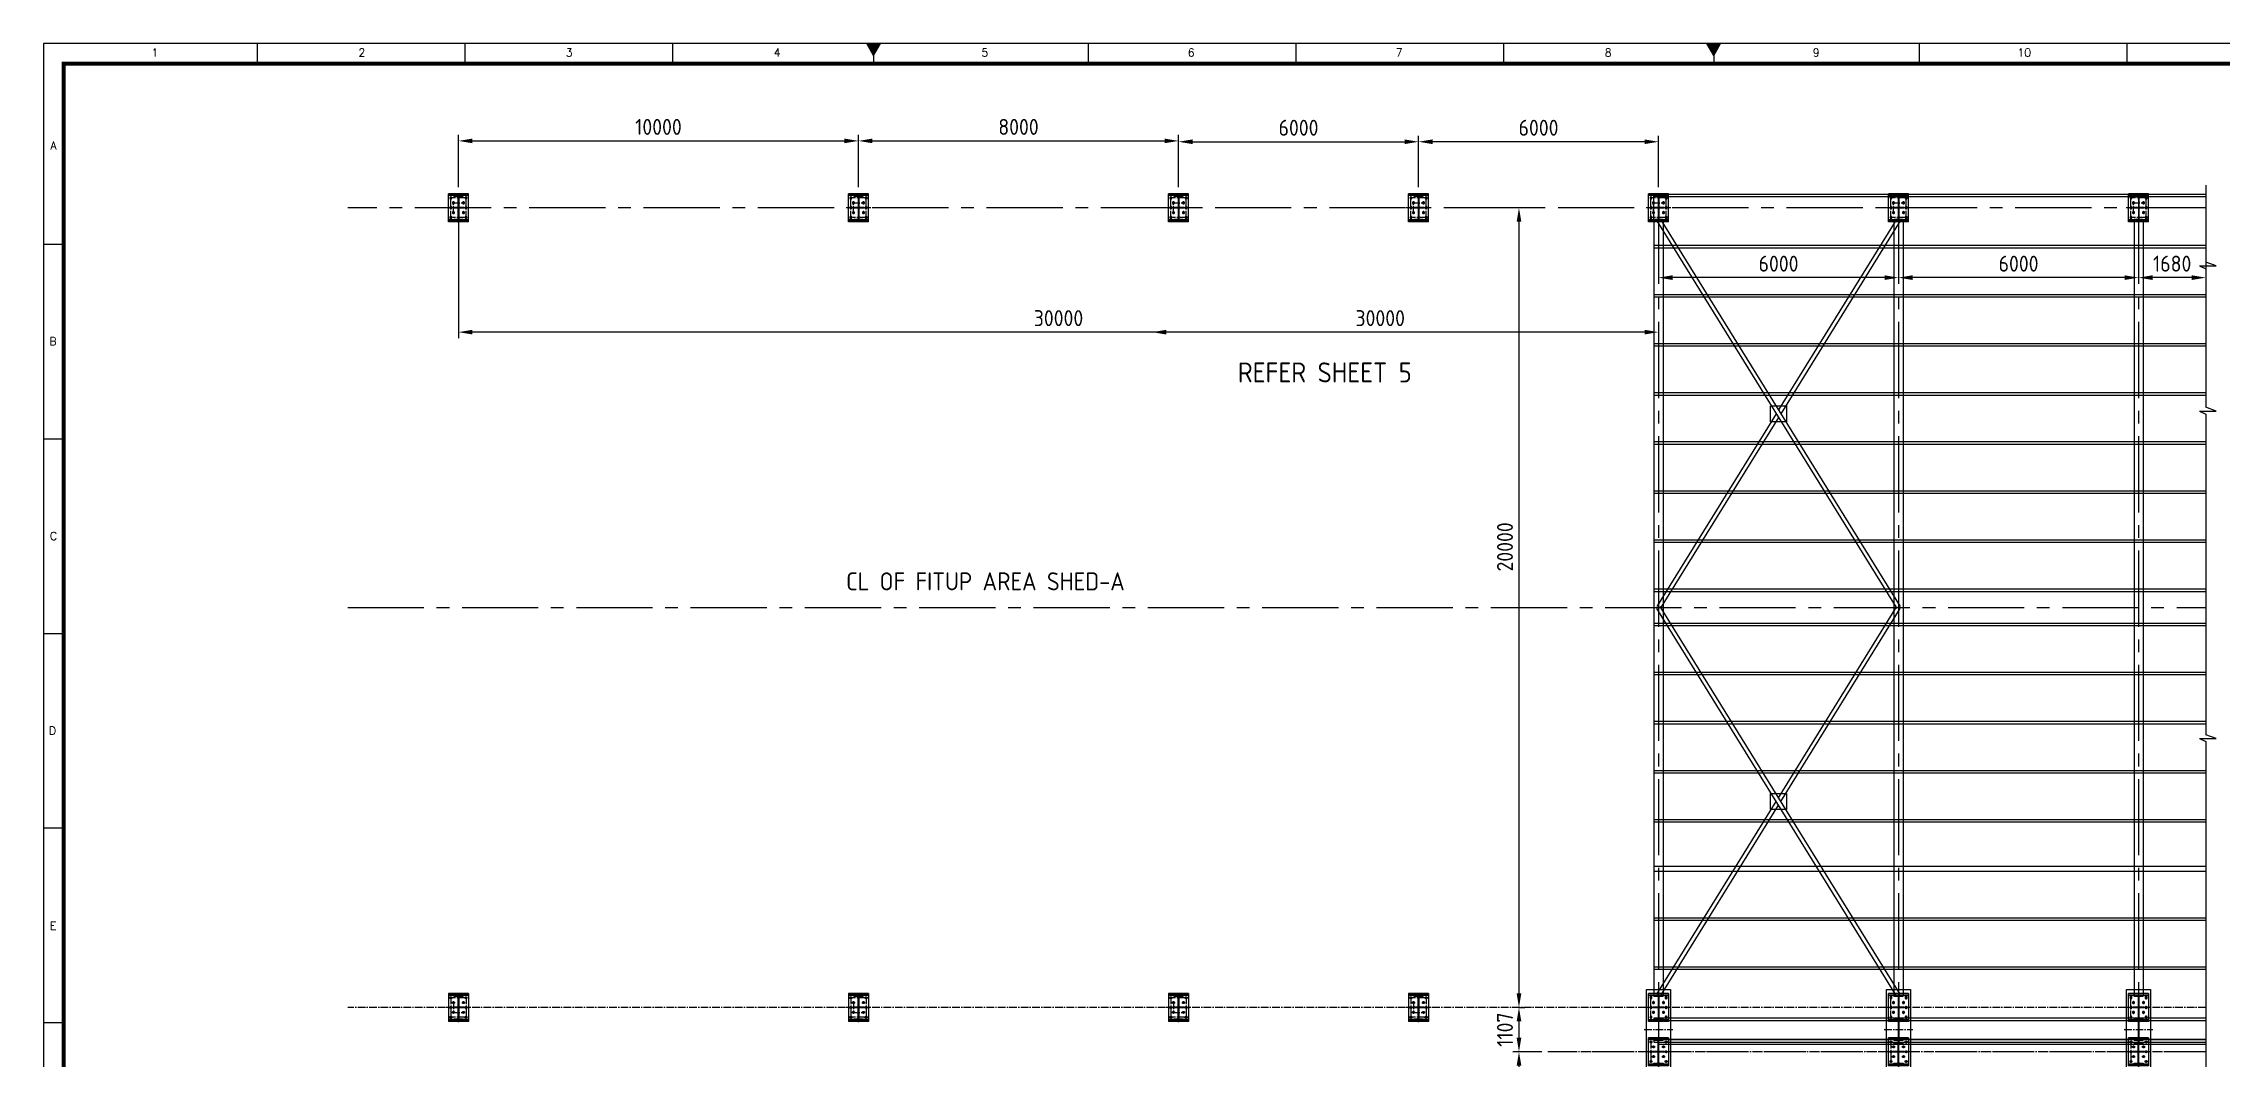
# Model space of a CAD drawing. Header units: millimetres. Extents: x -1055 to 11244, y -20673 to 2560.
# Drawn here: x 3063 to 3607, y 2303 to 2557 of the extents above; entities that cross this region are included whole.
import ezdxf
from ezdxf.enums import TextEntityAlignment as Align

# ---------------------------------------------------------------- set-up
doc = ezdxf.new("R2010")
doc.units = ezdxf.units.MM
doc.linetypes.add('CENTER2', pattern=[28.575, 19.05, -3.175, 3.175, -3.175])
for name, color, linetype in [('BORDER', 6, 'Continuous'), ('MAIN-1', 7, 'Continuous'), ('MAIN-2', 7, 'Continuous')]:
    doc.layers.add(name, color=color, linetype=linetype)
doc.styles.add('ACISOTS', font='isocp.shx')
doc.styles.add('ROMANS', font='romans.shx', dxfattribs={"width": 0.8})
doc.styles.get("Standard").update_dxf_attribs({"font": 'arial.ttf'})
doc.dimstyles.new('ISO-25', dxfattribs={"dimtxt": 4, "dimasz": 3.5, "dimexe": 1.5, "dimexo": 1.5, "dimgap": 1.5, "dimtad": 1, "dimtxsty": 'Standard', "dimcen": 0, "dimadec": 0, "dimazin": 0, "dimtfac": 1, "dimtmove": 0, "dimatfit": 3, "dimfxl": 1, "dimarcsym": 0})

# ---------------------------------------------------------------- blocks, each defined once
blk = doc.blocks.new('A$7E9513BA22FF')
at = {"color": 4}
for p, q in [((0, 670), (0, 653)), ((0, 670), (228, 670)), ((0, 653), (94, 653)), ((108, 639), (108, 94)), ((120, 639), (120, 94)), ((134, 653), (228, 653)), ((228, 653), (228, 670)), ((0, 80), (94, 80)), ((0, 80), (0, 63)), ((0, 63), (228, 63)), ((134, 80), (228, 80)), ((228, 63), (228, 80))]:
    blk.add_line(p, q, dxfattribs=at)
at = {"color": 3, "linetype": 'CENTER2'}
blk.add_line((114, 733), (114, 0), dxfattribs=at)
at = {"color": 4, "extrusion": (0, 0, -1)}
for centre, start, end in [((-94, 639), 90, 180), ((-134, 639), 0, 90), ((-134, 94), 270, 0)]:
    blk.add_arc(centre, 14, start, end, dxfattribs=at)
at = {"color": 4}
blk.add_arc((94, 94), 14, 270, 0, dxfattribs=at)
blk = doc.blocks.new('*D28724')
at = {"color": 0, "lineweight": -2}
blk.add_line((3462.76, 2484.88), (3343.19, 2484.88), dxfattribs=at)
at = {"color": 0}
for points in [[(3343.19, 2485.46), (3343.19, 2484.3), (3339.69, 2484.88)], [(3462.76, 2484.3), (3462.76, 2485.46), (3466.26, 2484.88)]]:
    blk.add_solid(points, dxfattribs=at)
at = {"layer": 'Defpoints', "color": 0}
for p in [(3339.69, 2516), (3339.69, 2484.88), (3466.26, 2487.29)]:
    blk.add_point(p, dxfattribs=at)
at = {"color": 0, "insert": (3396.68, 2488.38), "char_height": 4, "attachment_point": 5, "style": 'ACISOTS'}
blk.add_mtext('30000', dxfattribs=at)
blk = doc.blocks.new('*D28727')
at = {"color": 0, "lineweight": -2}
for p, q in [((3435.41, 2516), (3429.87, 2516)), ((3431.37, 2512.5), (3431.37, 2319.5)), ((3429.87, 2316), (3429.87, 2316))]:
    blk.add_line(p, q, dxfattribs=at)
at = {"color": 0}
for points in [[(3431.96, 2512.5), (3430.79, 2512.5), (3431.37, 2516)], [(3430.79, 2319.5), (3431.96, 2319.5), (3431.37, 2316)]]:
    blk.add_solid(points, dxfattribs=at)
at = {"layer": 'Defpoints', "color": 0}
for p in [(3436.91, 2516), (3431.37, 2316), (3431.37, 2316)]:
    blk.add_point(p, dxfattribs=at)
at = {"color": 0, "insert": (3427.87, 2431.18), "char_height": 4, "attachment_point": 5, "rotation": 90, "style": 'ACISOTS'}
blk.add_mtext('20000', dxfattribs=at)
blk = doc.blocks.new('*D28728')
at = {"color": 0, "lineweight": -2}
for p, q in [((3437.08, 2304.93), (3429.87, 2304.93)), ((3431.37, 2301.43), (3431.37, 2024.43)), ((3437.08, 2020.93), (3429.87, 2020.93))]:
    blk.add_line(p, q, dxfattribs=at)
at = {"color": 0}
for points in [[(3431.96, 2301.43), (3430.79, 2301.43), (3431.37, 2304.93)], [(3430.79, 2024.43), (3431.96, 2024.43), (3431.37, 2020.93)]]:
    blk.add_solid(points, dxfattribs=at)
at = {"layer": 'Defpoints', "color": 0}
for p in [(3438.58, 2304.93), (3431.37, 2020.93), (3438.58, 2020.93)]:
    blk.add_point(p, dxfattribs=at)
at = {"color": 0, "insert": (3427.87, 2191.15), "char_height": 4, "attachment_point": 5, "rotation": 90, "style": 'ACISOTS'}
blk.add_mtext('28400', dxfattribs=at)
blk = doc.blocks.new('A$7E951EA3323288')
at = {"layer": 'MAIN-1'}
for p, q in [((1, 24), (0, 23)), ((0, 23), (1, 22)), ((2, 26), (1, 24)), ((1, 22), (2, 20)), ((3, 28), (2, 27)), ((2, 27), (2, 26)), ((2, 20), (2, 19)), ((2, 19), (3, 18)), ((4, 29), (3, 28)), ((3, 18), (4, 17)), ((5, 32), (4, 31)), ((4, 31), (4, 29)), ((4, 17), (4, 15)), ((4, 15), (5, 14)), ((6, 33), (5, 32)), ((5, 14), (6, 13)), ((7, 35), (6, 34)), ((6, 34), (6, 33)), ((6, 13), (6, 12)), ((6, 12), (7, 11)), ((8, 36), (7, 35)), ((7, 11), (8, 10)), ((9, 38), (8, 37)), ((8, 37), (8, 36)), ((8, 10), (8, 9)), ((8, 9), (9, 8)), ((10, 40), (9, 38)), ((9, 8), (10, 6)), ((11, 42), (10, 41)), ((10, 41), (10, 40)), ((10, 6), (10, 5)), ((10, 5), (11, 4)), ((12, 43), (11, 42)), ((11, 4), (12, 3)), ((13, 46), (12, 45)), ((12, 45), (12, 43)), ((12, 3), (12, 1)), ((12, 1), (13, 0)), ((15, 46), (13, 46)), ((13, 0), (15, 0)), ((16, 46), (15, 46)), ((15, 0), (16, 0)), ((18, 46), (16, 46)), ((16, 0), (18, 0)), ((19, 46), (18, 46)), ((18, 0), (19, 0)), ((21, 46), (19, 46)), ((19, 0), (21, 0)), ((22, 46), (21, 46)), ((21, 0), (22, 0)), ((23, 46), (22, 46)), ((22, 0), (23, 0)), ((25, 46), (23, 46)), ((23, 0), (25, 0)), ((26, 46), (25, 46)), ((25, 0), (26, 0)), ((27, 46), (26, 46)), ((26, 0), (27, 0)), ((29, 46), (27, 46)), ((27, 0), (29, 0)), ((30, 46), (29, 46)), ((29, 0), (30, 0)), ((31, 46), (30, 46)), ((30, 0), (31, 0)), ((32, 46), (31, 46)), ((31, 0), (32, 0)), ((34, 46), (32, 46)), ((32, 0), (34, 0)), ((35, 46), (34, 46)), ((34, 0), (35, 0)), ((37, 46), (35, 46)), ((35, 0), (37, 0)), ((38, 46), (37, 46)), ((37, 0), (38, 0)), ((40, 46), (38, 46)), ((38, 0), (40, 0)), ((41, 45), (40, 46)), ((40, 0), (41, 1)), ((41, 43), (41, 45)), ((42, 42), (41, 43)), ((41, 3), (42, 4)), ((41, 1), (41, 3)), ((43, 41), (42, 42)), ((42, 4), (43, 5)), ((44, 40), (43, 41)), ((43, 5), (44, 6)), ((44, 38), (44, 40)), ((45, 37), (44, 38)), ((44, 8), (45, 9)), ((44, 6), (44, 8)), ((46, 36), (45, 37)), ((45, 9), (46, 10)), ((46, 35), (46, 36)), ((47, 34), (46, 35)), ((46, 11), (47, 12)), ((46, 10), (46, 11)), ((47, 33), (47, 34)), ((48, 32), (47, 33)), ((47, 13), (48, 14)), ((47, 12), (47, 13)), ((49, 31), (48, 32)), ((48, 14), (49, 15)), ((49, 29), (49, 31)), ((50, 28), (49, 29)), ((49, 17), (50, 18)), ((49, 15), (49, 17)), ((51, 27), (50, 28)), ((50, 18), (51, 19)), ((52, 26), (51, 27)), ((51, 19), (52, 20)), ((52, 24), (52, 26)), ((53, 23), (52, 24)), ((52, 22), (53, 23)), ((52, 20), (52, 22))]:
    blk.add_line(p, q, dxfattribs=at)
for radius, start, end in [(21.2, 0, 180), (21.2, 180, 0), (15, 0, 180), (15, 180, 0), (13.1, 0, 180), (13.1, 180, 0)]:
    blk.add_arc((27, 23), radius, start, end, dxfattribs=at)
at = {"layer": 'MAIN-2'}
for p, q in [((0, 23), (0, 23)), ((13, 46), (13, 46)), ((13, 0), (13, 0)), ((40, 46), (40, 46)), ((40, 0), (40, 0)), ((53, 23), (53, 23))]:
    blk.add_line(p, q, dxfattribs=at)
for radius, start, end in [(21.2, 0, 180), (21.2, 180, 0), (15, 0, 180), (15, 180, 0)]:
    blk.add_arc((27, 23), radius, start, end, dxfattribs=at)
blk = doc.blocks.new('A$7E951EB4E342')
at = {"transparency": 33554687}
h = blk.add_hatch(dxfattribs=at)
h.set_pattern_fill('ANSI31', color=256)
h.set_pattern_definition([(45, (5043.9417, 781.7102), (-2.245064, 2.245064), [])])
h.paths.add_polyline_path([(8, 49.4), (6.3, 49.4), (6.3, 38), (16.7, 38), (16.7, 38.5), (9.4, 38.5, -0.414214), (8, 39.9)])
h.paths.add_polyline_path([(6.3, 26.6), (8, 26.6), (8, 36, -0.414214), (9.4, 37.4), (16.7, 37.4), (16.7, 38), (6.3, 38)])
h.paths.add_polyline_path([(26.7, 38.5), (16.7, 38.5), (16.7, 38), (26.7, 38)])
h.paths.add_polyline_path([(16.7, 37.4), (26.7, 37.4), (26.7, 38), (16.7, 38)])
h.paths.add_polyline_path([(35.9, 38.5), (26.7, 38.5), (26.7, 38), (36.7, 38), (36.7, 38.5)])
h.paths.add_polyline_path([(26.7, 37.4), (35.9, 37.4), (36.7, 37.4), (36.7, 38), (26.7, 38)])
h.paths.add_polyline_path([(37.5, 38.5), (36.7, 38.5), (36.7, 38), (46.7, 38), (46.7, 38.5)])
h.paths.add_polyline_path([(36.7, 37.4), (37.5, 37.4), (46.7, 37.4), (46.7, 38), (36.7, 38)])
h.paths.add_polyline_path([(56.7, 38.5), (46.7, 38.5), (46.7, 38), (56.7, 38)])
h.paths.add_polyline_path([(46.7, 37.4), (56.7, 37.4), (56.7, 38), (46.7, 38)])
h.paths.add_polyline_path([(63.9, 38.5), (56.7, 38.5), (56.7, 38), (67, 38), (67, 49.4), (65.3, 49.4), (65.3, 39.9, -0.414214)])
h.paths.add_polyline_path([(65.3, 26.6), (67, 26.6), (67, 38), (56.7, 38), (56.7, 37.4), (63.9, 37.4, -0.414214), (65.3, 36)])
h.paths.add_polyline_path([(2.9, 7.8), (11.4, 7.8), (11.4, 0), (2.9, 0)], flags=9)
h.paths.add_polyline_path([(17.4, 7.8), (25.9, 7.8), (25.9, 0.2), (17.4, 0.2)], flags=9)
for p, q in [((1.7, 63), (1.7, 13)), ((71.7, 63), (1.7, 63)), ((4.7, 63), (4.7, 13)), ((6.3, 63), (6.3, 13)), ((67, 63), (67, 13)), ((68.6, 63), (68.6, 13)), ((71.7, 63), (71.7, 13)), ((71.7, 13), (1.7, 13)), ((35.9, 52), (35.9, 38.5)), ((37.5, 52), (35.9, 52)), ((35.9, 37.4), (35.9, 24)), ((37.5, 24), (35.9, 24)), ((37.5, 52), (37.5, 38.5)), ((37.5, 37.4), (37.5, 24))]:
    blk.add_line(p, q)
at = {"color": 3, "linetype": 'CENTER2'}
for p, q in [((63.6, 57), (9.7, 57)), ((12.3, 59), (12.3, 17)), ((39.3, 57), (34.1, 57)), ((36.7, 68.8), (36.7, 7.2)), ((58.4, 57), (63.6, 57)), ((61, 59), (61, 17)), ((63.6, 19), (9.7, 19)), ((27.1, 50.5), (21.9, 50.5)), ((51.4, 25.5), (21.9, 25.5)), ((24.5, 22.4), (24.5, 53.6)), ((39.3, 19), (34.1, 19)), ((46.2, 50.5), (51.4, 50.5)), ((46.2, 25.5), (51.4, 25.5)), ((48.8, 47.9), (48.8, 53.1)), ((48.8, 22.9), (48.8, 28.1)), ((58.4, 19), (63.6, 19))]:
    blk.add_line(p, q, dxfattribs=at)
for centre in [(12.3, 57), (36.7, 57), (61, 57), (12.3, 19), (24.5, 50.5), (24.5, 25.5), (36.7, 19), (48.8, 50.5), (48.8, 25.5), (61, 19)]:
    blk.add_circle(centre, 1.65)
at = {"xscale": 0.1, "yscale": 0.1, "zscale": 0.1}
for p in [(9.6, 54.7), (34, 54.7), (58.3, 54.7), (9.6, 16.7), (21.8, 48.2), (21.8, 23.2), (34, 16.7), (46.2, 48.2), (46.2, 23.2), (58.3, 16.7)]:
    blk.add_blockref('A$7E951EA3323288', p, dxfattribs=at)
at = {"xscale": 0.1, "yscale": 0.1, "zscale": 0.1, "rotation": 90}
blk.add_blockref('A$7E9513BA22FF', (73.3, 26.6), dxfattribs=at)
blk = doc.blocks.new('A$7E951EC212A2CA')
blk.add_line((5.8, 65.8), (205.8, 65.8))
at = {"color": 3, "linetype": 'CENTER2'}
for p, q in [((105.8, 0), (105.8, 71.6)), ((0, 35.8), (211.6, 35.8))]:
    blk.add_line(p, q, dxfattribs=at)
at = {"color": 6}
blk.add_line((205.8, 65.8), (205.8, 5.8), dxfattribs=at)
blk.add_lwpolyline([(205.8, 5.8), (5.8, 5.8), (5.8, 65.8), (205.8, 65.8)], close=True, dxfattribs=at)
blk = doc.blocks.new('A$7E951EC24B142')
for p, q in [((15.5, 60.8), (85.5, 60.8)), ((15.5, 60.8), (15.5, 10.8)), ((18.5, 10.8), (18.5, 60.8)), ((20.1, 10.8), (20.1, 60.8)), ((80.8, 10.8), (80.8, 60.8)), ((82.4, 10.8), (82.4, 60.8)), ((85.5, 60.8), (85.5, 10.8)), ((126.2, 60.8), (126.2, 10.8)), ((126.2, 60.8), (196.2, 60.8)), ((129.2, 10.8), (129.2, 60.8)), ((130.8, 10.8), (130.8, 60.8)), ((191.5, 10.8), (191.5, 60.8)), ((193.1, 10.8), (193.1, 60.8)), ((196.2, 60.8), (196.2, 10.8)), ((85.5, 10.8), (15.5, 10.8)), ((49.7, 49.8), (49.7, 36.4)), ((51.3, 49.8), (49.7, 49.8)), ((49.7, 35.2), (49.7, 21.8)), ((51.3, 21.8), (49.7, 21.8)), ((51.3, 49.8), (51.3, 36.4)), ((51.3, 35.2), (51.3, 21.8)), ((196.2, 10.8), (126.2, 10.8)), ((160.4, 49.8), (160.4, 36.4)), ((162, 49.8), (160.4, 49.8)), ((160.4, 35.2), (160.4, 21.8)), ((162, 21.8), (160.4, 21.8)), ((162, 49.8), (162, 36.4)), ((162, 35.2), (162, 21.8))]:
    blk.add_line(p, q)
at = {"color": 3, "linetype": 'CENTER2'}
for p, q in [((53.1, 54.8), (47.9, 54.8)), ((50.5, 66.6), (50.5, 5)), ((72.2, 54.8), (77.4, 54.8)), ((139.4, 54.8), (134.2, 54.8)), ((158.6, 54.8), (163.8, 54.8)), ((161.2, 66.6), (161.2, 5)), ((77.4, 16.8), (23.5, 16.8)), ((40.9, 48.3), (35.7, 48.3)), ((53.1, 16.8), (47.9, 16.8)), ((60, 48.3), (65.2, 48.3)), ((60, 23.3), (65.2, 23.3)), ((62.6, 45.7), (62.6, 50.9)), ((62.6, 20.7), (62.6, 25.9)), ((72.2, 16.8), (77.4, 16.8)), ((139.4, 16.8), (134.2, 16.8)), ((134.2, 16.8), (188.1, 16.8)), ((151.6, 48.3), (146.4, 48.3)), ((151.6, 23.3), (146.4, 23.3)), ((149, 45.7), (149, 50.9)), ((149, 20.7), (149, 25.9)), ((158.6, 16.8), (163.8, 16.8)), ((170.7, 48.3), (175.9, 48.3))]:
    blk.add_line(p, q, dxfattribs=at)
for centre in [(26.1, 54.8), (50.5, 54.8), (74.8, 54.8), (136.8, 54.8), (161.2, 54.8), (185.5, 54.8), (26.1, 16.8), (38.3, 48.3), (38.3, 23.3), (50.5, 16.8), (62.6, 48.3), (62.6, 23.3), (74.8, 16.8), (136.8, 16.8), (149, 48.3), (149, 23.3), (161.2, 16.8), (173.3, 48.3), (173.3, 23.3), (185.5, 16.8)]:
    blk.add_circle(centre, 1.65)
blk.add_blockref('A$7E951EC212A2CA', (0, 0))
at = {"yscale": 0.1, "zscale": 0.1}
for p, xscale in [((23.5, 52.5), 0.1), ((47.8, 52.5), 0.1), ((72.2, 52.5), 0.1), ((139.5, 52.5), -0.1), ((163.8, 52.5), -0.1), ((188.2, 52.5), -0.1), ((23.5, 14.5), 0.1), ((35.6, 46), 0.1), ((35.6, 21), 0.1), ((47.8, 14.5), 0.1), ((60, 46), 0.1), ((60, 21), 0.1), ((72.2, 14.5), 0.1), ((139.5, 14.5), -0.1), ((151.6, 46), -0.1), ((151.6, 21), -0.1), ((163.8, 14.5), -0.1), ((176, 46), -0.1), ((176, 21), -0.1), ((188.2, 14.5), -0.1)]:
    blk.add_blockref('A$7E951EA3323288', p, dxfattribs=dict(at, xscale=xscale))
for p, xscale, rotation in [((87.1, 24.4), 0.1, 90), ((124.5, 24.4), -0.1, 270)]:
    blk.add_blockref('A$7E9513BA22FF', p, dxfattribs=dict(at, xscale=xscale, rotation=rotation))
blk = doc.blocks.new('*D28729')
at = {"color": 0, "lineweight": -2}
for p, q in [((3586.26, 2510.83), (3586.26, 2497.01)), ((3603.06, 2510.88), (3603.06, 2497.01)), ((3599.56, 2498.51), (3589.76, 2498.51))]:
    blk.add_line(p, q, dxfattribs=at)
at = {"color": 0}
for points in [[(3589.76, 2499.1), (3589.76, 2497.93), (3586.26, 2498.51)], [(3599.56, 2497.93), (3599.56, 2499.1), (3603.06, 2498.51)]]:
    blk.add_solid(points, dxfattribs=at)
at = {"layer": 'Defpoints', "color": 0}
for p in [(3586.26, 2512.33), (3603.06, 2512.38), (3586.26, 2498.51)]:
    blk.add_point(p, dxfattribs=at)
at = {"color": 0, "insert": (3594.66, 2502.01), "char_height": 4, "attachment_point": 5, "style": 'ACISOTS'}
blk.add_mtext('1680', dxfattribs=at)
blk = doc.blocks.new('*D28730')
at = {"color": 0, "lineweight": -2}
for p, q in [((3526.26, 2510.83), (3526.26, 2497.01)), ((3586.26, 2511), (3586.26, 2497.01)), ((3582.76, 2498.51), (3529.76, 2498.51))]:
    blk.add_line(p, q, dxfattribs=at)
at = {"color": 0}
for points in [[(3529.76, 2499.1), (3529.76, 2497.93), (3526.26, 2498.51)], [(3582.76, 2497.93), (3582.76, 2499.1), (3586.26, 2498.51)]]:
    blk.add_solid(points, dxfattribs=at)
at = {"layer": 'Defpoints', "color": 0}
for p in [(3526.26, 2512.33), (3586.26, 2512.5), (3526.26, 2498.51)]:
    blk.add_point(p, dxfattribs=at)
at = {"color": 0, "insert": (3556.26, 2502.01), "char_height": 4, "attachment_point": 5, "style": 'ACISOTS'}
blk.add_mtext('6000', dxfattribs=at)
blk = doc.blocks.new('*D28731')
at = {"color": 0, "lineweight": -2}
for p, q in [((3526.26, 2511), (3526.26, 2497.01)), ((3466.26, 2497.94), (3466.26, 2497.01)), ((3522.76, 2498.51), (3469.76, 2498.51))]:
    blk.add_line(p, q, dxfattribs=at)
at = {"color": 0}
for points in [[(3469.76, 2499.1), (3469.76, 2497.93), (3466.26, 2498.51)], [(3522.76, 2497.93), (3522.76, 2499.1), (3526.26, 2498.51)]]:
    blk.add_solid(points, dxfattribs=at)
at = {"layer": 'Defpoints', "color": 0}
for p in [(3526.26, 2512.5), (3466.26, 2499.44), (3466.26, 2498.51)]:
    blk.add_point(p, dxfattribs=at)
at = {"color": 0, "insert": (3496.26, 2502.01), "char_height": 4, "attachment_point": 5, "style": 'ACISOTS'}
blk.add_mtext('6000', dxfattribs=at)
blk = doc.blocks.new('*D28732')
at = {"color": 0, "lineweight": -2}
for p, q in [((3431.31, 2316), (3432.87, 2316)), ((3431.37, 2312.5), (3431.37, 2308.43)), ((3437.08, 2304.93), (3429.87, 2304.93))]:
    blk.add_line(p, q, dxfattribs=at)
at = {"color": 0}
for points in [[(3431.96, 2312.5), (3430.79, 2312.5), (3431.37, 2316)], [(3430.79, 2308.43), (3431.96, 2308.43), (3431.37, 2304.93)]]:
    blk.add_solid(points, dxfattribs=at)
at = {"layer": 'Defpoints', "color": 0}
for p in [(3429.81, 2316), (3431.37, 2304.93), (3438.58, 2304.93)]:
    blk.add_point(p, dxfattribs=at)
at = {"color": 0, "insert": (3427.87, 2310.46), "char_height": 4, "attachment_point": 5, "rotation": 90, "style": 'ACISOTS'}
blk.add_mtext('1107', dxfattribs=at)
blk = doc.blocks.new('*D28757')
at = {"color": 0, "lineweight": -2}
for p, q in [((3166.26, 2514.5), (3166.26, 2483.38)), ((3462.76, 2484.88), (3169.76, 2484.88))]:
    blk.add_line(p, q, dxfattribs=at)
at = {"color": 0}
for points in [[(3169.76, 2485.46), (3169.76, 2484.3), (3166.26, 2484.88)], [(3462.76, 2484.3), (3462.76, 2485.46), (3466.26, 2484.88)]]:
    blk.add_solid(points, dxfattribs=at)
at = {"layer": 'Defpoints', "color": 0}
for p in [(3166.26, 2516), (3466.26, 2516), (3166.26, 2484.88)]:
    blk.add_point(p, dxfattribs=at)
at = {"color": 0, "insert": (3316.26, 2488.38), "char_height": 4, "attachment_point": 5, "style": 'ACISOTS'}
blk.add_mtext('30000', dxfattribs=at)
blk = doc.blocks.new('*D28759')
at = {"color": 0, "lineweight": -2}
for p, q in [((3166.26, 2521.16), (3166.26, 2534.21)), ((3169.76, 2532.71), (3262.76, 2532.71)), ((3266.26, 2521.16), (3266.26, 2534.21))]:
    blk.add_line(p, q, dxfattribs=at)
at = {"color": 0}
for points in [[(3169.76, 2533.29), (3169.76, 2532.13), (3166.26, 2532.71)], [(3262.76, 2532.13), (3262.76, 2533.29), (3266.26, 2532.71)]]:
    blk.add_solid(points, dxfattribs=at)
at = {"layer": 'Defpoints', "color": 0}
for p in [(3266.26, 2532.71), (3166.26, 2519.66), (3266.26, 2519.66)]:
    blk.add_point(p, dxfattribs=at)
at = {"color": 0, "insert": (3216.26, 2536.21), "char_height": 4, "attachment_point": 5, "style": 'ACISOTS'}
blk.add_mtext('10000', dxfattribs=at)
blk = doc.blocks.new('*D28760')
at = {"color": 0, "lineweight": -2}
for p, q in [((3266.26, 2521.16), (3266.26, 2534.21)), ((3269.76, 2532.71), (3342.76, 2532.71)), ((3346.26, 2521.16), (3346.26, 2534.21))]:
    blk.add_line(p, q, dxfattribs=at)
at = {"color": 0}
for points in [[(3269.76, 2533.29), (3269.76, 2532.13), (3266.26, 2532.71)], [(3342.76, 2532.13), (3342.76, 2533.29), (3346.26, 2532.71)]]:
    blk.add_solid(points, dxfattribs=at)
at = {"layer": 'Defpoints', "color": 0}
for p in [(3346.26, 2532.71), (3266.26, 2519.66), (3346.26, 2519.66)]:
    blk.add_point(p, dxfattribs=at)
at = {"color": 0, "insert": (3306.26, 2536.21), "char_height": 4, "attachment_point": 5, "style": 'ACISOTS'}
blk.add_mtext('8000', dxfattribs=at)
blk = doc.blocks.new('*D28761')
at = {"color": 0, "lineweight": -2}
for p, q in [((3346.26, 2521.16), (3346.26, 2534)), ((3349.76, 2532.5), (3402.76, 2532.5)), ((3406.26, 2521.16), (3406.26, 2534))]:
    blk.add_line(p, q, dxfattribs=at)
at = {"color": 0}
for points in [[(3349.76, 2533.08), (3349.76, 2531.91), (3346.26, 2532.5)], [(3402.76, 2531.91), (3402.76, 2533.08), (3406.26, 2532.5)]]:
    blk.add_solid(points, dxfattribs=at)
at = {"layer": 'Defpoints', "color": 0}
for p in [(3406.26, 2532.5), (3346.26, 2519.66), (3406.26, 2519.66)]:
    blk.add_point(p, dxfattribs=at)
at = {"color": 0, "insert": (3376.26, 2536), "char_height": 4, "attachment_point": 5, "style": 'ACISOTS'}
blk.add_mtext('6000', dxfattribs=at)
blk = doc.blocks.new('*D28762')
at = {"color": 0, "lineweight": -2}
for p, q in [((3406.26, 2521.16), (3406.26, 2534)), ((3462.76, 2532.5), (3409.76, 2532.5)), ((3466.26, 2521.16), (3466.26, 2534))]:
    blk.add_line(p, q, dxfattribs=at)
at = {"color": 0}
for points in [[(3409.76, 2533.08), (3409.76, 2531.91), (3406.26, 2532.5)], [(3462.76, 2531.91), (3462.76, 2533.08), (3466.26, 2532.5)]]:
    blk.add_solid(points, dxfattribs=at)
at = {"layer": 'Defpoints', "color": 0}
for p in [(3406.26, 2532.5), (3406.26, 2519.66), (3466.26, 2519.66)]:
    blk.add_point(p, dxfattribs=at)
at = {"color": 0, "insert": (3436.26, 2536), "char_height": 4, "attachment_point": 5, "style": 'ACISOTS'}
blk.add_mtext('6000', dxfattribs=at)
blk = doc.blocks.new('A1B')
at = {"layer": 'BORDER', "color": 1}
for p, q in [((56.44, 585), (56.44, 590)), ((56.44, 585), (56.44, 590)), ((108.38, 585), (108.38, 590)), ((108.38, 585), (108.38, 590)), ((160.31, 585), (160.31, 590)), ((160.31, 585), (160.31, 590)), ((264.19, 585), (264.19, 590)), ((316.12, 585), (316.12, 590)), ((368.06, 585), (368.06, 590)), ((471.94, 585), (471.94, 590)), ((523.88, 585), (523.88, 590)), ((3, 539.83), (8, 539.83)), ((3, 491.17), (8, 491.17)), ((3, 442.5), (8, 442.5)), ((3, 393.84), (8, 393.84)), ((3, 345.17), (8, 345.17))]:
    blk.add_line(p, q, dxfattribs=at)
at = {"layer": 'BORDER'}
for p, q in [((210.5, 587), (208.77, 590)), ((210.5, 590), (210.5, 585)), ((210.5, 587), (212.23, 590)), ((210.5, 588), (210.5, 585)), ((210.5, 588), (210.5, 585)), ((420.5, 587), (418.77, 590)), ((420.5, 590), (420.5, 585)), ((420.5, 587), (422.23, 590)), ((420.5, 588), (420.5, 585))]:
    blk.add_line(p, q, dxfattribs=at)
blk.add_lwpolyline([(837, 3), (837, 590), (3, 590), (3, 3)], close=True, dxfattribs=at)
at = {"layer": 'BORDER', "const_width": 1}
blk.add_lwpolyline([(8, 8), (832, 8), (832, 585), (8, 585)], close=True, dxfattribs=at)
at = {"layer": 'BORDER'}
for points in [[(212.23, 590), (208.77, 590), (210.5, 587)], [(422.23, 590), (418.77, 590), (420.5, 587)]]:
    blk.add_solid(points, dxfattribs=at)
at = {"layer": 'BORDER', "color": 1, "style": 'ROMANS'}
for s, p in [('1', (30.81, 586.75)), ('2', (82.56, 586.75)), ('3', (134.41, 586.75)), ('4', (186.37, 586.75)), ('5', (238.32, 586.75)), ('6', (289.89, 586.75)), ('7', (341.88, 586.75)), ('8', (394.13, 586.75)), ('9', (446.1, 586.75)), ('10', (498.13, 586.75)), ('A', (5.48, 563.52)), ('B', (5.35, 514.55)), ('C', (5.49, 465.84)), ('D', (5.25, 417.17)), ('E', (5.39, 368.4))]:
    blk.add_text(s, height=2, dxfattribs=at).set_placement(p, align=Align.CENTER)

msp = doc.modelspace()

# ---------------------------------------------------------------- linework, layer by layer
for p, q in [((3603.055242, 2521.615894), (3603.055242, 2502.405814)), ((3603.055242, 2521.615894), (3603.055242, 2502.405814)), ((3603.055242, 2519.308047), (3465.117222, 2519.308047)), ((3465.117222, 2512.964537), (3465.117222, 2519.034537)), ((3603.055242, 2518.694078), (3465.117222, 2518.694078)), ((3465.117222, 2512.964537), (3465.117222, 2319.034537)), ((3465.832039, 2512.701442), (3525.832039, 2415.736442)), ((3466.682406, 2513.227632), (3526.682406, 2416.262632)), ((3467.397222, 2512.964537), (3467.397222, 2319.034537)), ((3525.832039, 2513.227632), (3496.257222, 2465.432264)), ((3526.682406, 2512.701442), (3496.845204, 2464.482037)), ((3525.117222, 2512.964537), (3525.117222, 2319.034537)), ((3527.397222, 2512.964537), (3527.397222, 2319.034537)), ((3585.117222, 2512.964537), (3585.117222, 2319.034537)), ((3587.397222, 2512.964537), (3587.397222, 2319.034537)), ((3603.055242, 2506.530898), (3465.117222, 2506.530898)), ((3603.055242, 2505.916929), (3465.117222, 2505.916929)), ((3601.459222, 2501.466978), (3605.637041, 2501.466978)), ((3601.459222, 2501.466978), (3603.055242, 2500.708869)), ((3601.459222, 2501.466978), (3605.637041, 2501.466978)), ((3601.459222, 2501.466978), (3603.055242, 2500.708869)), ((3605.637041, 2501.466978), (3603.055242, 2502.405814)), ((3605.637041, 2501.466978), (3603.055242, 2502.405814)), ((3603.055242, 2500.708869), (3603.055242, 2466.099259)), ((3603.055242, 2500.708869), (3603.055242, 2466.099259)), ((3603.055242, 2494.251519), (3465.117222, 2494.251519)), ((3603.055242, 2493.63755), (3465.117222, 2493.63755)), ((3603.055242, 2481.972139), (3465.117222, 2481.972139)), ((3603.055242, 2481.35817), (3465.117222, 2481.35817)), ((3603.055242, 2469.69276), (3465.117222, 2469.69276)), ((3603.055242, 2469.078791), (3465.117222, 2469.078791)), ((3495.669241, 2464.482037), (3465.832039, 2416.262632)), ((3496.257222, 2463.53181), (3466.682406, 2415.736442)), ((3601.459222, 2465.160424), (3605.637041, 2465.160424)), ((3601.459222, 2465.160424), (3603.055242, 2464.402314)), ((3601.459222, 2465.160424), (3605.637041, 2465.160424)), ((3601.459222, 2465.160424), (3603.055242, 2464.402314)), ((3605.637041, 2465.160424), (3603.055242, 2466.099259)), ((3605.637041, 2465.160424), (3603.055242, 2466.099259)), ((3603.055242, 2464.402314), (3603.055242, 2384.178942)), ((3603.055242, 2464.402314), (3603.055242, 2384.178942)), ((3603.055242, 2457.413381), (3465.117222, 2457.413381)), ((3603.055242, 2456.799412), (3465.117222, 2456.799412)), ((3603.055242, 2445.134001), (3465.117222, 2445.134001)), ((3603.055242, 2444.520032), (3465.117222, 2444.520032)), ((3603.055242, 2432.854622), (3465.117222, 2432.854622)), ((3603.055242, 2432.240653), (3465.117222, 2432.240653)), ((3603.055242, 2420.575242), (3465.117222, 2420.575242)), ((3603.055242, 2419.961273), (3465.117222, 2419.961273)), ((3603.055242, 2412.0378), (3465.117222, 2412.0378)), ((3525.832039, 2318.771442), (3465.832039, 2415.736442)), ((3526.682406, 2319.297632), (3466.682406, 2416.262632)), ((3496.257222, 2368.467264), (3525.832039, 2416.262632)), ((3496.845204, 2367.517037), (3526.682406, 2415.736442)), ((3603.055242, 2411.423831), (3465.117222, 2411.423831)), ((3603.055242, 2399.758421), (3465.117222, 2399.758421)), ((3603.055242, 2399.144452), (3465.117222, 2399.144452)), ((3603.055242, 2387.479041), (3465.117222, 2387.479041)), ((3603.055242, 2386.865072), (3465.117222, 2386.865072)), ((3601.459222, 2383.240106), (3605.637041, 2383.240106)), ((3601.459222, 2383.240106), (3603.055242, 2382.481996)), ((3601.459222, 2383.240106), (3605.637041, 2383.240106)), ((3601.459222, 2383.240106), (3603.055242, 2382.481996)), ((3605.637041, 2383.240106), (3603.055242, 2384.178942)), ((3605.637041, 2383.240106), (3603.055242, 2384.178942)), ((3603.055242, 2382.481996), (3603.055242, 2278.437641)), ((3603.055242, 2382.481996), (3603.055242, 2278.437641)), ((3603.055242, 2375.199662), (3465.117222, 2375.199662)), ((3603.055242, 2374.585693), (3465.117222, 2374.585693)), ((3603.055242, 2362.920282), (3465.117222, 2362.920282)), ((3465.832039, 2319.297632), (3495.669241, 2367.517037)), ((3466.682406, 2318.771442), (3496.257222, 2366.56681)), ((3603.055242, 2362.306313), (3465.117222, 2362.306313)), ((3603.055242, 2351.265903), (3465.117222, 2351.265903)), ((3603.055242, 2351.265903), (3465.117222, 2351.265903)), ((3603.055242, 2350.015903), (3465.117222, 2350.015903)), ((3603.055242, 2350.015903), (3465.117222, 2350.015903)), ((3603.055242, 2338.361524), (3465.117222, 2338.361524)), ((3603.055242, 2337.747555), (3465.117222, 2337.747555)), ((3603.055242, 2326.082144), (3465.117222, 2326.082144)), ((3603.055242, 2325.468175), (3465.117222, 2325.468175)), ((3603.055242, 2313.304995), (3465.117222, 2313.304995)), ((3603.055242, 2312.691026), (3465.117222, 2312.691026)), ((3465.117222, 2307.981518), (3603.055242, 2307.981518)), ((3465.117222, 2307.362223), (3603.055242, 2307.362223)), ((3603.055242, 2307.969675), (3466.257222, 2307.969675)), ((3603.055242, 2306.719675), (3466.257222, 2306.719675))]:
    msp.add_line(p, q)
at = {"color": 3, "linetype": 'CENTER2'}
for p, q in [((3603.055242, 2515.999537), (3138.583231, 2515.999537)), ((3603.055242, 2515.999537), (3339.040601, 2515.999537)), ((3466.257222, 2515.999537), (3466.257222, 2004.929537)), ((3526.257222, 2515.999537), (3526.257222, 2004.929537)), ((3586.257222, 2515.999537), (3586.257222, 2004.929537)), ((3138.583231, 2415.999537), (3603.055242, 2415.999537))]:
    msp.add_line(p, q, dxfattribs=at)
at = {"color": 3, "linetype": 'CENTER2', "ltscale": 0.1}
for p, q in [((3603.055242, 2315.999537), (3138.583231, 2315.999537)), ((3603.055242, 2304.929537), (3438.583231, 2304.929537))]:
    msp.add_line(p, q, dxfattribs=at)
at = {"color": 6}
for p, q in [((3465.117222, 2313.304995), (3465.117222, 2312.691026)), ((3465.117222, 2307.981518), (3465.117222, 2307.362223))]:
    msp.add_line(p, q, dxfattribs=at)
at = {"color": 3, "linetype": 'CENTER2', "ltscale": 0.5}
msp.add_line((3603.055242, 2304.929537), (3438.583231, 2304.929537), dxfattribs=at)
for points in [[(3494.257222, 2462.482037), (3494.257222, 2466.482037), (3498.257222, 2466.482037), (3498.257222, 2462.482037)], [(3494.257222, 2365.517037), (3494.257222, 2369.517037), (3498.257222, 2369.517037), (3498.257222, 2365.517037)]]:
    msp.add_lwpolyline(points, close=True)

# ---------------------------------------------------------------- block references
at = {"rotation": 360}
msp.add_blockref('A1B', (3059.54527, 1967.056595), dxfattribs=at)
for name, p, xscale, yscale, zscale, rotation in [('A$7E951EB4E342', (3162.460221, 2519.664538), 0.1, 0.1, 0.1, 269.9999999999999), ('A$7E9513BA22FF', (3165.117222, 2519.664538), -0.01, 0.01, 0.01, 180), ('A$7E951EB4E342', (3262.460221, 2519.664538), 0.1, 0.1, 0.1, 269.9999999999999), ('A$7E951EB4E342', (3342.460221, 2519.664538), 0.1, 0.1, 0.1, 269.9999999999999), ('A$7E951EB4E342', (3342.460221, 2519.664538), 0.1, 0.1, 0.1, 269.9999999999999), ('A$7E951EB4E342', (3402.460221, 2519.664538), 0.1, 0.1, 0.1, 269.9999999999999), ('A$7E951EB4E342', (3402.460221, 2519.664538), 0.1, 0.1, 0.1, 269.9999999999999), ('A$7E951EB4E342', (3462.460221, 2519.664538), 0.1, 0.1, 0.1, 269.9999999999999), ('A$7E951EB4E342', (3522.460221, 2519.664538), 0.1, 0.1, 0.1, 269.9999999999999), ('A$7E951EB4E342', (3582.460221, 2519.664538), 0.1, 0.1, 0.1, 269.9999999999999), ('A$7E951EB4E342', (3162.460221, 2312.334535), -0.1, 0.1, 0.1, 269.9999999999999), ('A$7E9513BA22FF', (3165.117222, 2312.334535), 0.01, 0.01, 0.01, 359.9999999999999), ('A$7E9513BA22FF', (3165.117222, 2312.334535), 0.01, 0.01, 0.01, 359.9999999999999), ('A$7E951EB4E342', (3262.460221, 2312.334535), -0.1, 0.1, 0.1, 269.9999999999999), ('A$7E9513BA22FF', (3265.117222, 2312.334535), 0.01, 0.01, 0.01, 359.9999999999999), ('A$7E951EB4E342', (3342.460221, 2312.334535), -0.1, 0.1, 0.1, 269.9999999999999), ('A$7E951EB4E342', (3342.460221, 2312.334535), -0.1, 0.1, 0.1, 269.9999999999999), ('A$7E9513BA22FF', (3345.117222, 2312.334535), 0.01, 0.01, 0.01, 359.9999999999999), ('A$7E9513BA22FF', (3345.117222, 2312.334535), 0.01, 0.01, 0.01, 359.9999999999999), ('A$7E951EB4E342', (3402.460221, 2312.334535), -0.1, 0.1, 0.1, 269.9999999999999), ('A$7E951EB4E342', (3402.460221, 2312.334535), -0.1, 0.1, 0.1, 269.9999999999999), ('A$7E9513BA22FF', (3405.117222, 2312.334535), 0.01, 0.01, 0.01, 359.9999999999999), ('A$7E9513BA22FF', (3405.117222, 2312.334535), 0.01, 0.01, 0.01, 359.9999999999999), ('A$7E951EC24B142', (3462.676533, 2321.045226), 0.1, 0.1, 0.1, 269.9999999999999), ('A$7E9513BA22FF', (3465.117222, 2312.334535), 0.01, 0.01, 0.01, 359.9999999999999), ('A$7E9513BA22FF', (3465.117222, 2312.334535), 0.01, 0.01, 0.01, 359.9999999999999), ('A$7E951EC24B142', (3522.676533, 2321.045226), 0.1, 0.1, 0.1, 269.9999999999999), ('A$7E9513BA22FF', (3525.117222, 2312.334535), 0.01, 0.01, 0.01, 359.9999999999999), ('A$7E9513BA22FF', (3525.117222, 2312.334535), 0.01, 0.01, 0.01, 359.9999999999999), ('A$7E951EC24B142', (3582.676533, 2321.045226), 0.1, 0.1, 0.1, 269.9999999999999), ('A$7E9513BA22FF', (3585.117222, 2312.334535), 0.01, 0.01, 0.01, 359.9999999999999), ('A$7E9513BA22FF', (3585.117222, 2312.334535), 0.01, 0.01, 0.01, 359.9999999999999), ('A$7E9513BA22FF', (3525.117222, 2306.264535), 0.01, 0.01, 0.01, 359.9999999999999), ('A$7E9513BA22FF', (3525.117222, 2306.264535), 0.01, 0.01, 0.01, 359.9999999999999), ('A$7E9513BA22FF', (3585.117222, 2306.264535), 0.01, 0.01, 0.01, 359.9999999999999), ('A$7E9513BA22FF', (3585.117222, 2306.264535), 0.01, 0.01, 0.01, 359.9999999999999)]:
    msp.add_blockref(name, p, dxfattribs=dict(xscale=xscale, yscale=yscale, zscale=zscale, rotation=rotation))

# ---------------------------------------------------------------- texts
at = {"attachment_point": 5, "style": 'ACISOTS'}
for s, insert, char_height in [('REFER SHEET 5', (3382.826108, 2474.81152), 5), ('CL OF FITUP AREA SHED-A', (3297.994601, 2422.557819), 4.5)]:
    msp.add_mtext(s, dxfattribs=dict(at, insert=insert, char_height=char_height))

# ---------------------------------------------------------------- dimensions: what is measured, and where the dimension line sits
for base, p1, p2, override, picture, middle in [((3266.257222, 2532.710182), (3166.257222, 2519.664538), (3266.257222, 2519.664538), {"dimtxt": 4, "dimdec": 3, "dimlfac": 100, "dimtxsty": 'ACISOTS'}, '*D28759', (3216.257222, 2536.210182)), ((3346.257222, 2532.710182), (3266.257222, 2519.664538), (3346.257222, 2519.664538), {"dimtxt": 4, "dimdec": 0, "dimlfac": 100, "dimtxsty": 'ACISOTS'}, '*D28760', (3306.257222, 2536.210182)), ((3466.257222, 2498.512751), (3526.257222, 2512.499537), (3466.257222, 2499.43979), {"dimtxt": 4, "dimdec": 0, "dimlfac": 100, "dimtxsty": 'ACISOTS'}, '*D28731', (3496.257222, 2502.012751)), ((3526.257222, 2498.512751), (3586.257222, 2512.499537), (3526.257222, 2512.334535), {"dimtxt": 4, "dimdec": 0, "dimlfac": 100, "dimtxsty": 'ACISOTS'}, '*D28730', (3556.257222, 2502.012751)), ((3586.257222, 2498.512751), (3603.055242, 2512.38073), (3586.257222, 2512.334535), {"dimtxt": 4, "dimdec": 0, "dimlfac": 100, "dimtxsty": 'ACISOTS'}, '*D28729', (3594.656232, 2502.012751))]:
    dim = msp.add_linear_dim(base=base, p1=p1, p2=p2, dimstyle='ISO-25', override=override)
    dim.commit()
    dim.dimension.update_dxf_attribs({"geometry": picture, "text_midpoint": middle})
for base, p1, p2, override, picture, middle in [((3406.257222, 2532.495403), (3346.257222, 2519.664538), (3406.257222, 2519.664538), {"dimtxt": 4, "dimdec": 0, "dimlfac": 100, "dimtxsty": 'ACISOTS'}, '*D28761', (3376.257222, 2532.495403)), ((3406.257222, 2532.495403), (3466.257222, 2519.664538), (3406.257222, 2519.664538), {"dimtxt": 4, "dimdec": 0, "dimlfac": 100, "dimtxsty": 'ACISOTS'}, '*D28762', (3436.257222, 2532.495403)), ((3166.257222, 2484.88008), (3466.257222, 2515.999537), (3166.257222, 2515.999537), {"dimtxt": 4, "dimdec": 0, "dimlfac": 100, "dimtxsty": 'ACISOTS', "dimse1": 1}, '*D28757', (3316.257222, 2484.88008))]:
    dim = msp.add_linear_dim(base=base, p1=p1, p2=p2, dimstyle='ISO-25', override=override)
    dim.commit()
    dim.dimension.update_dxf_attribs({"geometry": picture, "text_midpoint": middle, "dimtype": 160})
dim = msp.add_linear_dim(base=(3339.687611, 2484.88008), p1=(3466.257222, 2487.288573), p2=(3339.687611, 2515.999537), text='30000', dimstyle='ISO-25', override={"dimtxt": 4, "dimdec": 0, "dimlfac": 100, "dimtxsty": 'ACISOTS', "dimse1": 1, "dimse2": 1})
dim.commit()
dim.dimension.update_dxf_attribs({"geometry": '*D28724', "text_midpoint": (3396.678206, 2484.88008), "dimtype": 160})
for base, p1, p2, picture, middle in [((3431.371756, 2315.999537), (3436.912447, 2515.999537), (3431.371756, 2315.999537), '*D28727', (3431.371756, 2431.182253)), ((3431.371756, 2304.929537), (3429.814441, 2315.999537), (3438.583231, 2304.929537), '*D28732', (3431.371756, 2310.464537)), ((3431.371756, 2020.929537), (3438.583231, 2304.929537), (3438.583231, 2020.929537), '*D28728', (3431.371756, 2191.151487))]:
    dim = msp.add_linear_dim(base=base, p1=p1, p2=p2, angle=90, dimstyle='ISO-25', override={"dimtxt": 4, "dimdec": 0, "dimlfac": 100, "dimtxsty": 'ACISOTS'})
    dim.commit()
    dim.dimension.update_dxf_attribs({"geometry": picture, "text_midpoint": middle, "dimtype": 160})

doc.saveas('drawing.dxf')
